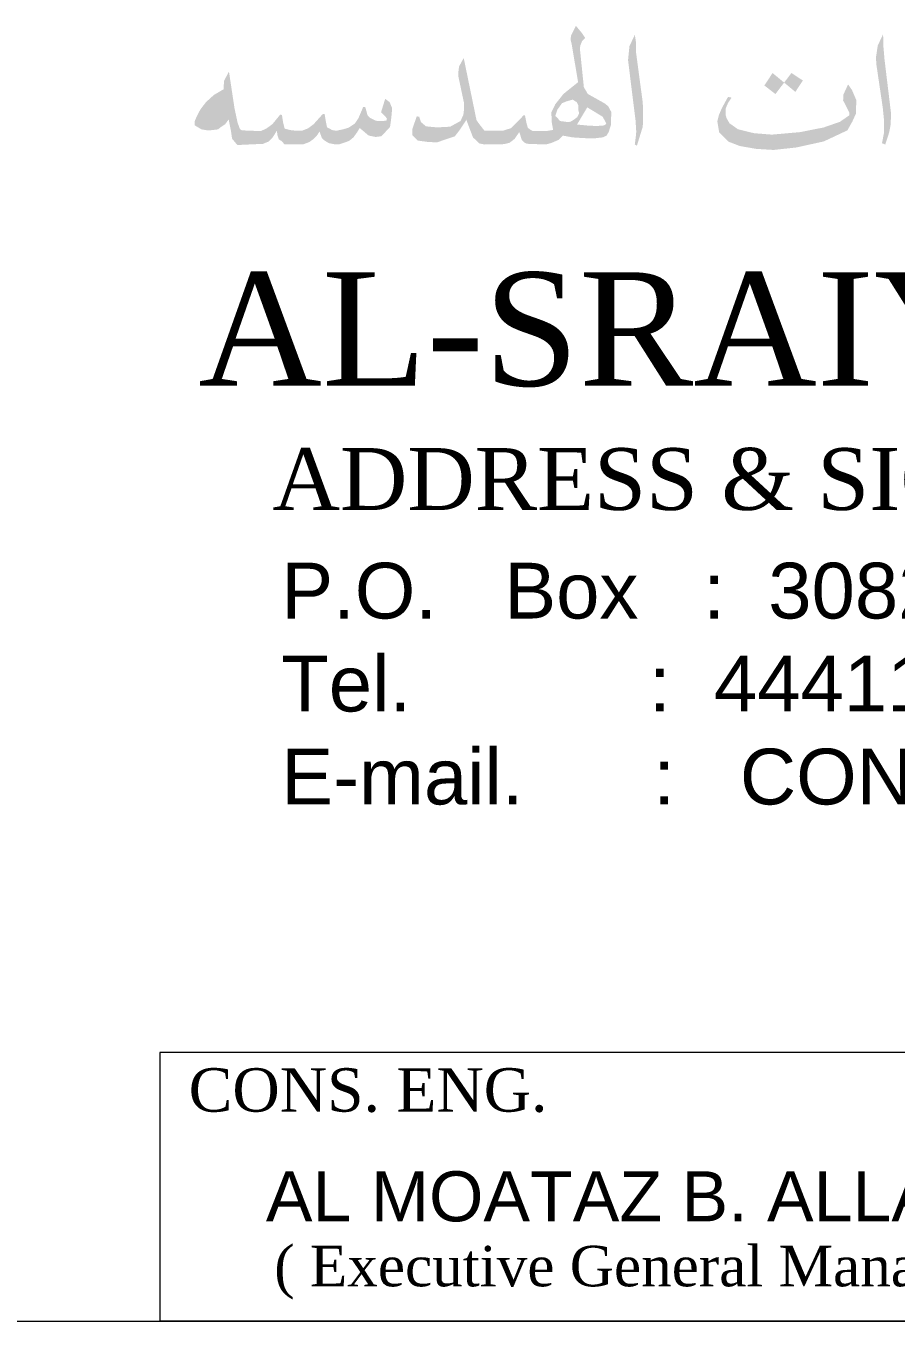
# Model space of a CAD drawing. Header units: inches. Extents: x -68096 to 69834, y -16833 to 17650.
# Drawn here: x 933.16 to 942.47, y -167.59 to -153.73 of the extents above; entities that cross this region are included whole.
import ezdxf

# ---------------------------------------------------------------- set-up
doc = ezdxf.new("R2010")
doc.units = ezdxf.units.IN
doc.header["$MEASUREMENT"] = 0
for name, color, linetype in [('DIMENSION', 1, 'Continuous'), ('QCD TITLE A', 7, 'Continuous'), ('QCD TITLE BLOCK', 7, 'Continuous')]:
    doc.layers.add(name, color=color, linetype=linetype)
doc.styles.add('MAHER_TIMES', font='times.ttf')
doc.styles.add('Title Sheet_A1$0$DCAQ New Title Block for CD-A1_Dar Al Salam$0$title', font='arial.ttf')
doc.styles.add('TITLE2', font='arial.ttf')

msp = doc.modelspace()

# ---------------------------------------------------------------- hatches: boundary and pattern name
at = {"layer": 'DIMENSION', "linetype": 'Continuous', "lineweight": 0, "ltscale": 0.5}
h = msp.add_hatch(color=7, dxfattribs=at)
h.paths.add_polyline_path([(937.747, -154.9082), (937.8004, -154.83959), (937.87289, -154.72904), (937.8767, -154.7481), (937.94155, -154.91964), (938.01022, -154.98444), (938.06744, -154.99588), (938.27344, -154.99207), (938.33448, -154.97682), (938.38788, -154.93489), (938.43747, -154.86246), (938.46418, -154.94632), (938.4947, -154.97682), (938.5214, -154.98825), (938.72053, -154.99588), (938.77775, -154.98063), (938.85786, -154.94632), (938.90364, -154.90058), (939.00664, -154.91964), (939.12108, -154.92726), (939.23171, -154.93107), (939.33089, -154.91964), (939.37286, -154.90058), (939.39575, -154.85865), (939.41863, -154.78622), (939.42245, -154.64899), (939.39193, -154.588), (939.35378, -154.5575), (939.17067, -154.45458), (939.12871, -154.38215), (939.08675, -153.97427), (939.09056, -153.93615), (939.10964, -153.8904), (939.14397, -153.8561), (939.10615, -153.80098), (939.04403, -153.72649), (938.99062, -153.83322), (938.98681, -153.87516), (938.99825, -153.9209), (939.06692, -154.32878), (938.91051, -154.45458), (938.82277, -154.56512), (938.78081, -154.6528), (938.78462, -154.75572), (938.79988, -154.83959), (938.73121, -154.85102), (938.57862, -154.85102), (938.5481, -154.83196), (938.52903, -154.81672), (938.51377, -154.76335), (938.49851, -154.6833), (938.48325, -154.6833), (938.44129, -154.72904), (938.3917, -154.7786), (938.34973, -154.82053), (938.26581, -154.84721), (938.06363, -154.84721), (938.01022, -154.7786), (937.9797, -154.73666), (937.84237, -154.06957), (937.79278, -154.16106), (937.78515, -154.22205), (937.78515, -154.26779), (937.84618, -154.55369), (937.84618, -154.61468), (937.83855, -154.67948), (937.80803, -154.74429), (937.69741, -154.80528), (937.55626, -154.8129), (937.438, -154.80147), (937.38459, -154.75572), (937.36552, -154.69854), (937.33882, -154.69473), (937.31974, -154.75191), (937.29304, -154.82815), (937.29304, -154.89677), (937.35026, -154.95395), (937.4647, -154.96919), (937.55626, -154.97301)])
h.paths.add_polyline_path([(938.82277, -154.69092), (938.84566, -154.6223), (938.89525, -154.55369), (938.94103, -154.53463), (939.00969, -154.51557), (939.05166, -154.54225), (939.07073, -154.58037), (939.07073, -154.62993), (939.07836, -154.66042), (939.05929, -154.70236), (939.02877, -154.72523), (938.98681, -154.75191), (938.95629, -154.75572), (938.87236, -154.74429), (938.84184, -154.70617)], flags=16)
h.paths.add_polyline_path([(939.05547, -154.78241), (939.16526, -154.59826), (939.33014, -154.69854), (939.35303, -154.74048), (939.36828, -154.77097), (939.35684, -154.78622), (939.33395, -154.79384), (939.26147, -154.79766), (939.17754, -154.79384)], flags=16)
for points in [[(939.68567, -153.99714), (939.68567, -153.93615), (939.68567, -153.89422), (939.67423, -153.82179), (939.617, -153.94377), (939.60174, -154.09244), (939.68186, -154.73666), (939.68567, -154.79384), (939.68949, -154.85865), (939.68567, -154.90439), (939.67423, -154.99588), (939.69711, -155.00731), (939.75815, -154.80909), (939.76197, -154.76335), (939.76197, -154.6833), (939.76197, -154.59943), (939.75815, -154.53844)], [(942.41626, -154.65388), (942.3476, -154.08589), (942.33615, -153.95247), (942.33234, -153.81524), (942.27512, -153.93722), (942.25604, -154.06302), (942.25986, -154.13545), (942.32852, -154.60051), (942.34378, -154.74918), (942.34378, -154.85972), (942.32089, -154.98171), (942.35523, -154.99695), (942.39719, -154.86735), (942.41245, -154.7873), (942.41626, -154.70724)], [(935.21138, -154.83407), (935.24453, -154.8083), (935.28874, -154.77885), (935.32558, -154.72732), (935.35137, -154.85616), (935.36242, -154.93347), (935.41768, -154.99973), (935.4582, -154.99973), (935.69397, -154.98868), (935.7566, -154.96291), (935.80081, -154.91506), (935.84133, -154.8488), (935.8487, -154.89665), (935.86343, -154.94083), (935.8929, -154.95923), (935.92238, -154.99236), (935.985, -154.99236), (936.12867, -154.99236), (936.18762, -154.97028), (936.23551, -154.93715), (936.27603, -154.89297), (936.29814, -154.85616), (936.32392, -154.9261), (936.34603, -154.94819), (936.36813, -154.96291), (936.3976, -154.98132), (936.45286, -154.99236), (936.51549, -154.99236), (936.57075, -154.97396), (936.61864, -154.95555), (936.66284, -154.91874), (936.69968, -154.8672), (936.72915, -154.81935), (936.82494, -154.90033), (936.89862, -154.91506), (936.96124, -154.9077), (937.00913, -154.85616), (937.05334, -154.8083), (937.06071, -154.76045), (937.07176, -154.66842), (937.07544, -154.60584), (937.04966, -154.54326), (937.00177, -154.50644), (936.95756, -154.65001), (937.00545, -154.69787), (937.02019, -154.71995), (937.0165, -154.73836), (936.97229, -154.74572), (936.9023, -154.74204), (936.84336, -154.71259), (936.81389, -154.68682), (936.80283, -154.64633), (936.7881, -154.59479), (936.76599, -154.59479), (936.71442, -154.71627), (936.67758, -154.77149), (936.61127, -154.81567), (936.54864, -154.83407), (936.47865, -154.8488), (936.43444, -154.84143), (936.37918, -154.81199), (936.36445, -154.73836), (936.35339, -154.66842), (936.33129, -154.6721), (936.23551, -154.77885), (936.17657, -154.82303), (936.11026, -154.8488), (936.05131, -154.8488), (935.985, -154.84143), (935.92606, -154.82671), (935.90764, -154.75309), (935.89659, -154.67946), (935.87817, -154.67578), (935.79344, -154.77885), (935.72713, -154.82671), (935.66818, -154.85248), (935.4803, -154.84512), (935.4582, -154.84143), (935.44346, -154.82303), (935.42136, -154.76045), (935.38821, -154.60584), (935.32926, -154.21563), (935.27769, -154.31134), (935.274, -154.35551), (935.274, -154.40337), (935.16717, -154.46595), (935.08244, -154.54326), (935.0235, -154.62056), (934.98666, -154.69051), (934.96087, -154.7494), (934.96087, -154.76045), (934.96087, -154.77517), (934.96087, -154.7899), (934.97929, -154.80094), (935.00508, -154.81567), (935.03455, -154.83407), (935.10454, -154.84512), (935.15243, -154.84143)], [(941.69832, -154.96265), (941.9501, -154.84448), (942.00351, -154.74918), (942.04166, -154.66531), (942.04547, -154.52046), (941.99969, -154.41372), (941.95773, -154.35273), (941.90814, -154.45947), (941.90432, -154.52427), (941.96917, -154.65006), (941.96917, -154.68437), (941.86999, -154.75299), (941.69451, -154.81398), (941.44273, -154.86354), (941.14137, -154.89022), (940.95063, -154.87497), (940.77896, -154.83304), (940.68741, -154.76824), (940.65689, -154.71487), (940.64544, -154.67675), (940.64544, -154.61576), (940.67215, -154.55095), (940.71029, -154.49377), (940.67215, -154.48615), (940.60729, -154.60432), (940.57296, -154.68437), (940.5577, -154.74918), (940.57678, -154.86354), (940.67978, -154.96646), (940.79803, -155.0122), (940.97351, -155.0427), (941.16044, -155.05413), (941.40459, -155.02745)]]:
    msp.add_hatch(color=7, dxfattribs=at).paths.add_polyline_path(points)
h = msp.add_hatch(color=7, dxfattribs=at)
h.paths.add_polyline_path([(941.17951, -154.45565), (941.27291, -154.33329), (941.14899, -154.23075), (941.06125, -154.36417)])
h.paths.add_polyline_path([(941.35118, -154.23075), (941.27291, -154.33329), (941.39314, -154.43278), (941.47325, -154.3108)])

# ---------------------------------------------------------------- linework, layer by layer
at = {"layer": 'DIMENSION', "color": 7, "linetype": 'Continuous', "lineweight": 0, "ltscale": 0.5}
for p, q in [((962.68444, -164.71378), (934.58852, -164.71378)), ((934.58852, -164.71378), (934.58852, -167.58929)), ((962.68444, -167.58929), (934.58852, -167.58929))]:
    msp.add_line(p, q, dxfattribs=at)
at = {"layer": 'QCD TITLE BLOCK', "lineweight": 0}
msp.add_line((922.70496, -167.58929), (962.68444, -167.58929), dxfattribs=at)

# ---------------------------------------------------------------- texts
at = {"layer": 'DIMENSION', "color": 7, "linetype": 'Continuous', "lineweight": 0, "ltscale": 0.5}
for s, height, style, p in [('AL-SRAIYA', 1.214271, 'MAHER_TIMES', (935.00076, -157.57756)), ('ADDRESS & SIGNATURE OF CONSULTANTS :-', 0.6618616, 'MAHER_TIMES', (935.79527, -158.90695)), ('CONS. ENG.', 0.464672, 'MAHER_TIMES', (934.89783, -165.3472)), ('AL MOATAZ B. ALLAH SAAD ELSAYED', 0.5358304, 'TITLE2', (935.72432, -166.52192)), ('( Executive General Manager )', 0.4336344, 'MAHER_TIMES', (935.81374, -167.21696))]:
    msp.add_text(s, height=height, dxfattribs=dict(at, style=style)).set_placement(p)
at = {"layer": 'QCD TITLE A', "color": 7, "lineweight": 0, "insert": (935.88854, -159.47243), "char_height": 0.59690039, "width": 32.1899006, "attachment_point": 1, "style": 'Title Sheet_A1$0$DCAQ New Title Block for CD-A1_Dar Al Salam$0$title'}
msp.add_mtext('P.O.^IBox   :  3082                   Doha, State of Qatar{\\C3; }\\PTel.           :  {\\C3;44411808                     }Fax.      : {\\C3; 44425909\\H1.8529x; \\H0.53968x;\\P}E-mail.      :   {\\C3;CONSULTING@ALSRAIYAGROUP.COM\\H1.571x; }', dxfattribs=at)

doc.saveas('drawing.dxf')
